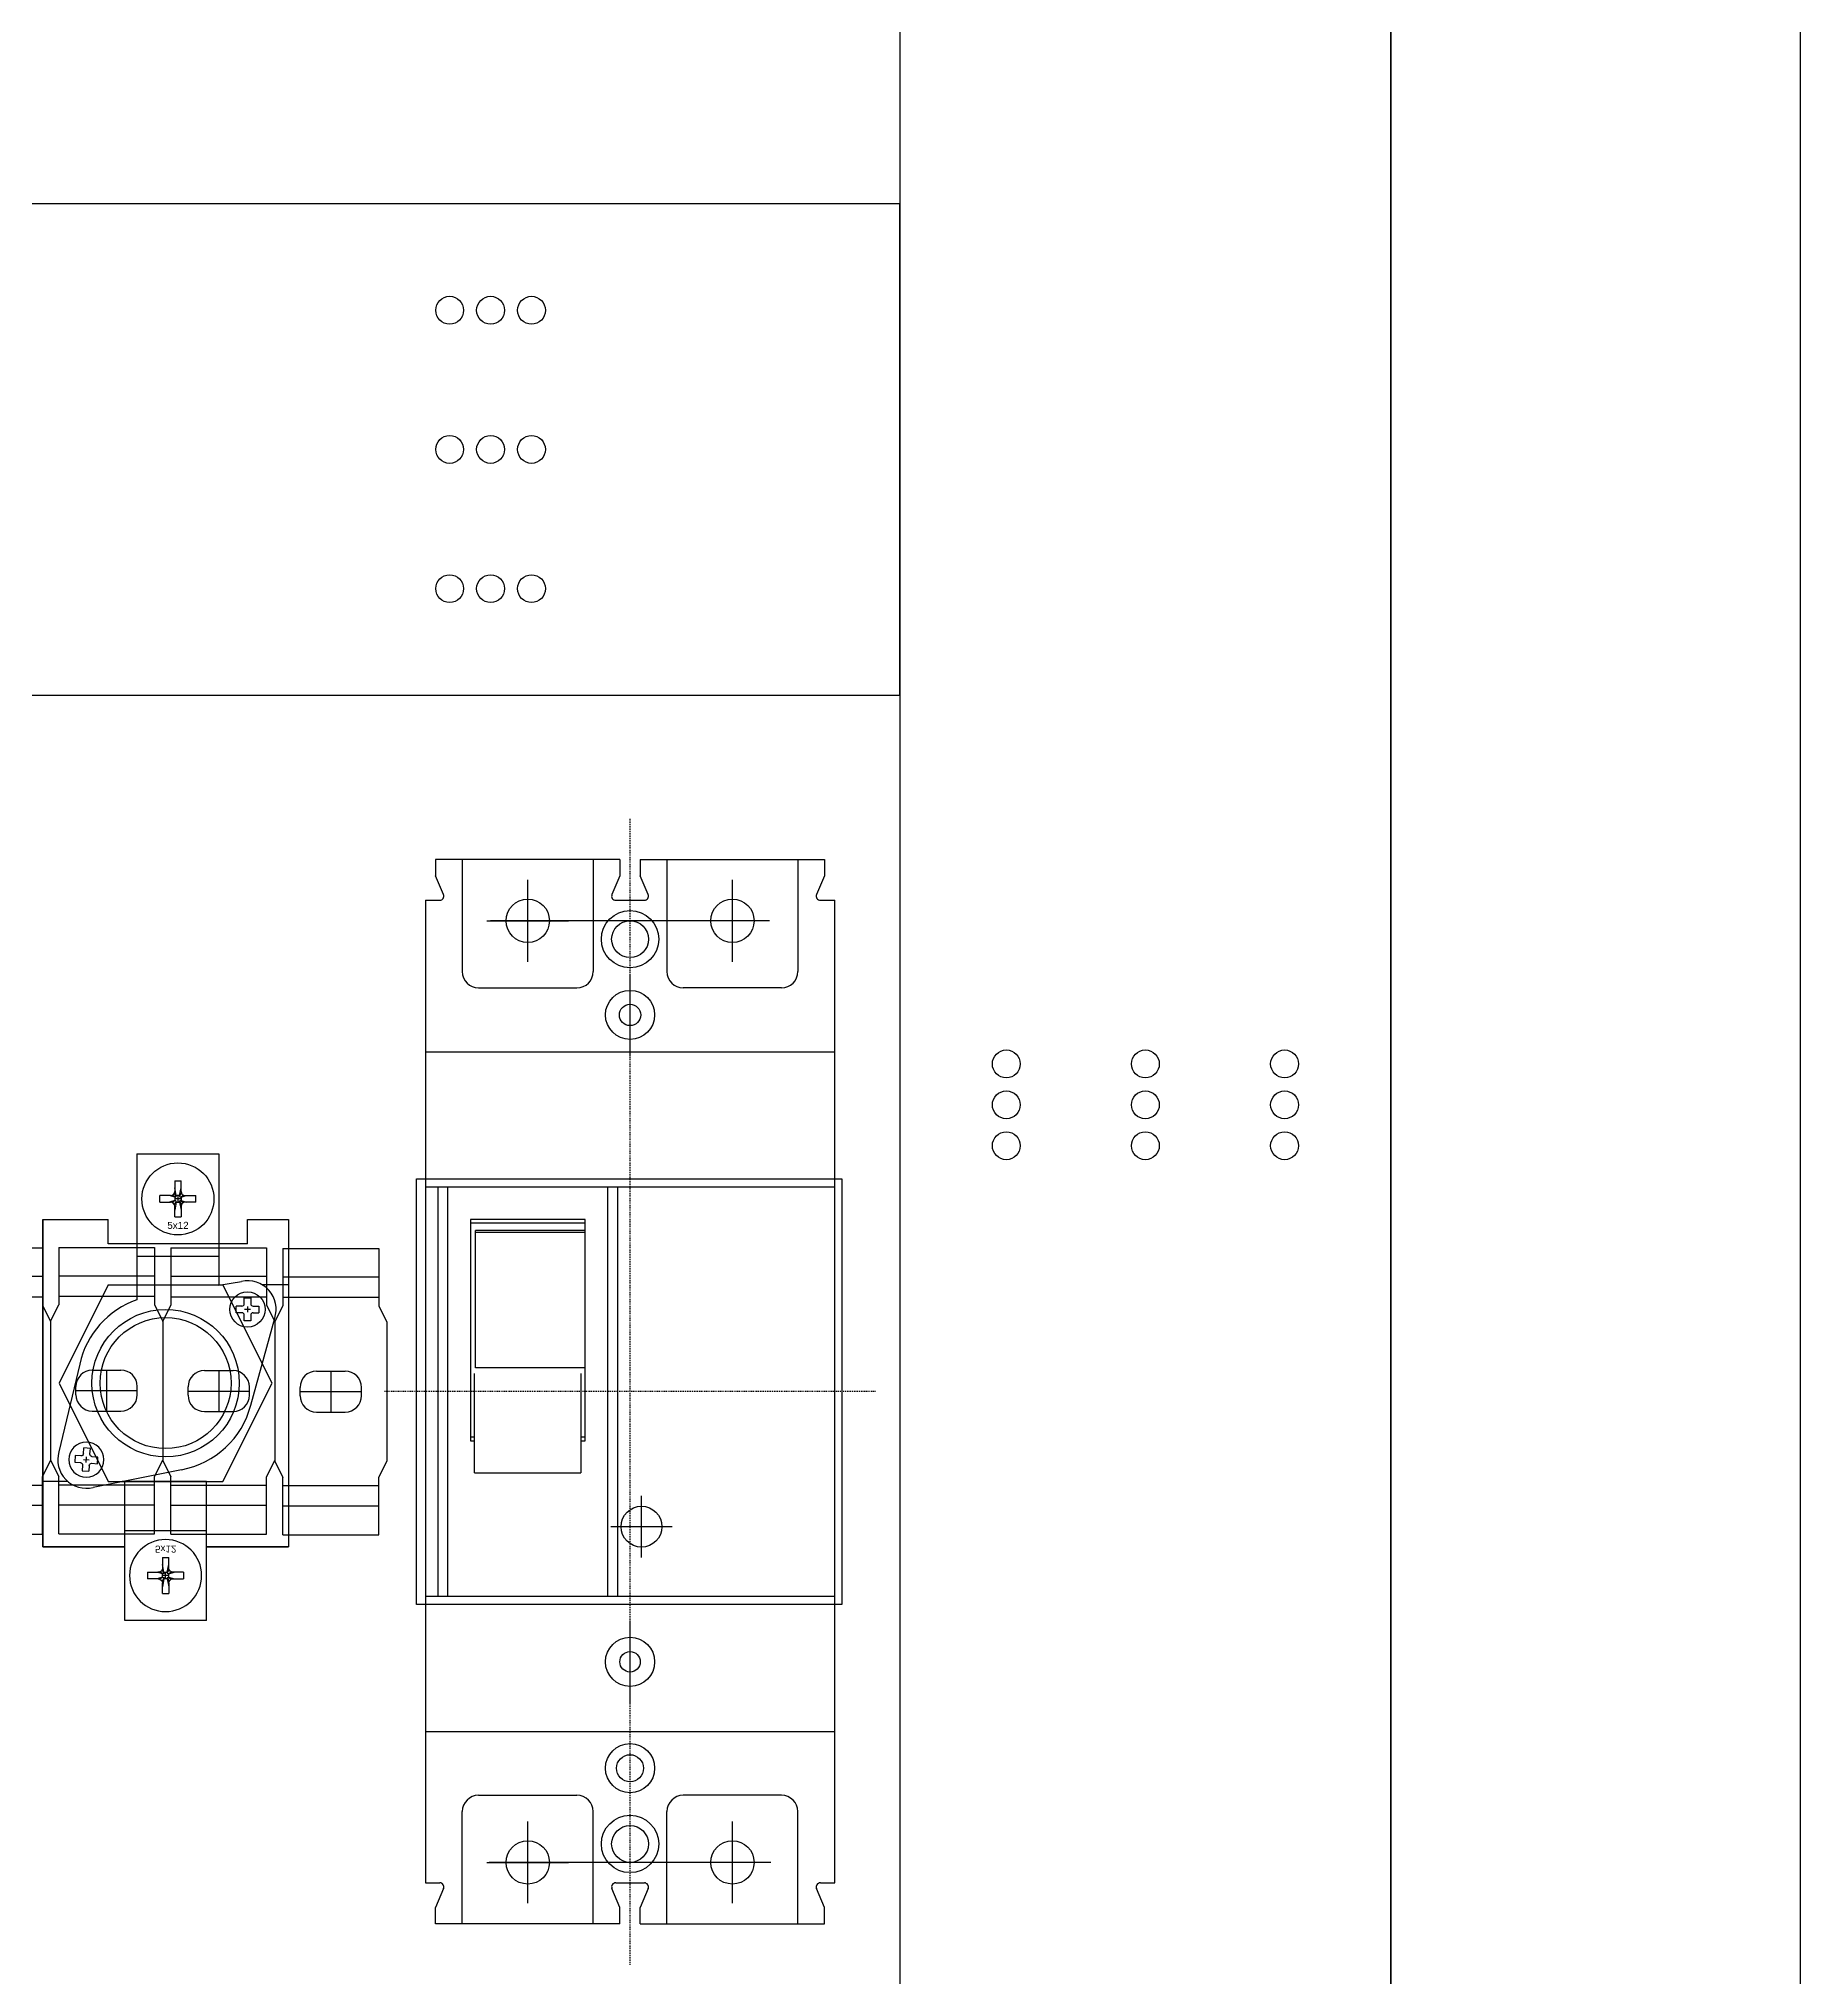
# Model space of a CAD drawing. Header units: millimetres. Extents: x 60229 to 91621, y 21923 to 36546.
# Drawn here: x 82720.3 to 82935.5, y 29783.1 to 30019.8 of the extents above; entities that cross this region are included whole.
import ezdxf
from ezdxf.enums import TextEntityAlignment as Align

# ---------------------------------------------------------------- set-up
doc = ezdxf.new("R2010")
doc.units = ezdxf.units.MM
doc.linetypes.add('CENTER', pattern=[2, 1.25, -0.25, 0.25, -0.25])
doc.linetypes.add('CENTER2', pattern=[1.125, 0.75, -0.125, 0.125, -0.125])
for name, color, linetype in [('CENTER', 1, 'CENTER2'), ('OUTLINE', 7, 'Continuous'), ('속판', 3, 'Continuous')]:
    doc.layers.add(name, color=color, linetype=linetype)
doc.styles.get("Standard").update_dxf_attribs({"font": 'arial.ttf'})

# ---------------------------------------------------------------- blocks, each defined once
blk = doc.blocks.new('BLOCK2')
at = {"color": 1, "linetype": 'Continuous'}
blk.add_lwpolyline([(-26.07, 26), (25.89, 26), (25.89, -26), (-26.07, -26)], close=True, dxfattribs=at)
at = {"layer": 'CENTER', "linetype": 'CENTER', "ltscale": 0.1}
for p, q in [((0, -70), (0, 70)), ((30, 0), (-30, 0))]:
    blk.add_line(p, q, dxfattribs=at)
at = {"layer": 'OUTLINE'}
for p, q in [((-1.25, 65), (-23.75, 65)), ((-23.75, 65), (-23.75, 63)), ((-20.5, 65), (-20.5, 51.3)), ((-4.5, 65), (-4.5, 51.3)), ((-1.25, 65), (-1.25, 63)), ((1.25, 65), (23.75, 65)), ((1.25, 65), (1.25, 63)), ((4.5, 65), (4.5, 51.3)), ((20.5, 65), (20.5, 51.3)), ((23.75, 65), (23.75, 63)), ((-22.79, 60.69), (-23.75, 63)), ((-12.5, 52.5), (-12.5, 62.5)), ((-1.25, 63), (-2.21, 60.69)), ((2.21, 60.69), (1.25, 63)), ((12.5, 52.5), (12.5, 62.5)), ((23.75, 63), (22.79, 60.69)), ((-25, 60), (-25, -60)), ((-25, 60), (-23.25, 60)), ((-1.75, 60), (1.75, 60)), ((23.25, 60), (25, 60)), ((25, -60), (25, 60)), ((-17.5, 57.5), (-7.5, 57.5)), ((17.04, 57.5), (-17.04, 57.5)), ((0, 41), (0, 51)), ((-18.5, 49.3), (-6.5, 49.3)), ((18.5, 49.3), (6.5, 49.3)), ((-18.5, -49.3), (-6.5, -49.3)), ((18.5, -49.3), (6.5, -49.3)), ((-20.5, -65), (-20.5, -51.3)), ((-4.5, -65), (-4.5, -51.3)), ((4.5, -65), (4.5, -51.3)), ((20.5, -65), (20.5, -51.3)), ((-12.5, -62.5), (-12.5, -52.5)), ((12.5, -62.5), (12.5, -52.5)), ((-17.5, -57.5), (-7.5, -57.5)), ((17.2, -57.5), (-17.2, -57.5)), ((-25, -60), (-23.25, -60)), ((-22.79, -60.69), (-23.75, -63)), ((-1.25, -63), (-2.21, -60.69)), ((-1.75, -60), (1.75, -60)), ((2.21, -60.69), (1.25, -63)), ((23.75, -63), (22.79, -60.69)), ((23.25, -60), (25, -60)), ((-23.75, -65), (-23.75, -63)), ((-1.25, -65), (-1.25, -63)), ((1.25, -65), (1.25, -63)), ((23.75, -65), (23.75, -63)), ((-1.25, -65), (-23.75, -65)), ((1.25, -65), (23.75, -65))]:
    blk.add_line(p, q, dxfattribs=at)
at = {"layer": 'OUTLINE', "color": 6}
for p, q in [((-25, 41.5), (25, 41.5)), ((-25, 25), (25, 25)), ((-23.5, 25), (-23.5, -25)), ((-22.3, 25), (-22.3, -25)), ((-2.7, -25), (-2.7, 25)), ((-1.5, -25), (-1.5, 25)), ((-5.5, 21), (-19.5, 21)), ((-19.5, 21), (-19.5, -6)), ((-5.5, 20.58), (-19.5, 20.58)), ((-18.9, 2.91), (-18.9, 19.69)), ((-5.5, 19.69), (-18.9, 19.69)), ((-18.9, 19.45), (-5.5, 19.45)), ((-5.5, -6), (-5.5, 21)), ((-5.5, 2.91), (-18.9, 2.91)), ((-19, -9.94), (-19, 2.22)), ((-6, 2.22), (-6, -9.94)), ((-19, -5.57), (-19.5, -5.57)), ((-19.5, -6), (-19, -6)), ((-5.5, -5.57), (-6, -5.57)), ((-6, -6), (-5.5, -6)), ((-19, -9.94), (-6, -9.94)), ((1.4, -20.26), (1.4, -12.74)), ((5.16, -16.5), (-2.36, -16.5)), ((-25, -25), (25, -25)), ((0, -38), (0, -28)), ((-25, -41.5), (25, -41.5))]:
    blk.add_line(p, q, dxfattribs=at)
at = {"layer": 'OUTLINE'}
for centre, radius in [((-12.5, 57.5), 2.65), ((12.5, 57.5), 2.65), ((0, 55.25), 3.5), ((0, 55.25), 2.25), ((0, 46), 3), ((0, 46), 1.3), ((0, -46), 3), ((0, -46), 1.65), ((0, -55.25), 3.5), ((0, -55.25), 2.25), ((-12.5, -57.5), 2.65), ((12.5, -57.5), 2.65)]:
    blk.add_circle(centre, radius, dxfattribs=at)
at = {"layer": 'OUTLINE', "color": 6}
for centre, radius in [((1.4, -16.5), 2.5), ((0, -33), 3), ((0, -33), 1.25)]:
    blk.add_circle(centre, radius, dxfattribs=at)
at = {"layer": 'OUTLINE'}
for centre, radius, start, end in [((-23.25, 60.5), 0.5, 270, 22.6199), ((-1.75, 60.5), 0.5, 157.3801, 270), ((1.75, 60.5), 0.5, 270, 22.6199), ((23.25, 60.5), 0.5, 157.3801, 270), ((-18.5, 51.3), 2, 180, 270), ((-6.5, 51.3), 2, 270, 0), ((6.5, 51.3), 2, 180, 270), ((18.5, 51.3), 2, 270, 0), ((-18.5, -51.3), 2, 90, 180), ((-6.5, -51.3), 2, 0, 90), ((6.5, -51.3), 2, 90, 180), ((18.5, -51.3), 2, 0, 90), ((-23.25, -60.5), 0.5, 337.3801, 90), ((-1.75, -60.5), 0.5, 90, 202.6199), ((1.75, -60.5), 0.5, 337.3801, 90), ((23.25, -60.5), 0.5, 90, 202.6199)]:
    blk.add_arc(centre, radius, start, end, dxfattribs=at)
blk = doc.blocks.new('A$C24101B00')
at = {"color": 3, "linetype": 'ByBlock', "lineweight": -2}
for p, q in [((1, 34.96), (1, 27.97)), ((1, 34.96), (12.7, 34.96)), ((12.7, 34.96), (12.7, 27.97)), ((12.7, 31.46), (1, 31.46)), ((12.7, 28.97), (1, 28.97)), ((0, 25.97), (1, 27.97)), ((12.7, 27.97), (13.7, 25.97)), ((0, 25.97), (0, 8.99)), ((13.7, 25.97), (13.7, 8.99)), ((5.1, 19.98), (8.6, 19.98)), ((3.1, 16.98), (3.1, 17.98)), ((10.6, 16.98), (10.6, 17.98)), ((5.1, 14.98), (8.6, 14.98)), ((0, 8.99), (1, 6.99)), ((12.7, 6.99), (13.7, 8.99)), ((1, 0), (1, 6.99)), ((1, 5.99), (12.7, 5.99)), ((12.7, 0), (12.7, 6.99)), ((12.7, 3.5), (1, 3.5)), ((1, 0), (12.7, 0))]:
    blk.add_line(p, q, dxfattribs=at)
at = {"color": 4, "linetype": 'ByBlock', "lineweight": -2}
for p, q in [((6.85, 19.98), (6.85, 14.98)), ((3.1, 17.48), (10.6, 17.48))]:
    blk.add_line(p, q, dxfattribs=at)
at = {"color": 3, "linetype": 'ByBlock', "lineweight": -2}
for centre, start, end in [((5.1, 17.98), 90, 180), ((8.6, 17.98), 0, 90), ((5.1, 16.98), 180, 270), ((8.6, 16.98), 270, 0)]:
    blk.add_arc(centre, 2, start, end, dxfattribs=at)
blk = doc.blocks.new('A$C069F31EE')
at = {"color": 16}
for p, q in [((0.5, 0.15), (-0.2, 0.15)), ((0.15, 0.5), (0.15, -0.2))]:
    blk.add_line(p, q, dxfattribs=at)
blk = doc.blocks.new('A$C73DE6472')
at = {"color": 250}
for p, q in [((1, 2.8), (1.8, 2.8)), ((1, 2.1), (1, 2.8)), ((1.8, 2.8), (1.8, 2.1)), ((0, 1), (0, 1.8)), ((0.7, 1.8), (0, 1.8)), ((0.7, 1), (0, 1)), ((1, 0), (1, 0.7)), ((1.8, 0.7), (1.8, 0)), ((2.1, 1.8), (2.8, 1.8)), ((2.1, 1), (2.8, 1)), ((2.8, 1.8), (2.8, 1)), ((1.8, 0), (1, 0))]:
    blk.add_line(p, q, dxfattribs=at)
for centre, start, end in [((0.7, 2.1), 270, 0), ((0.7, 0.7), 0, 90), ((2.1, 2.1), 180, 270), ((2.1, 0.7), 90, 180)]:
    blk.add_arc(centre, 0.3, start, end, dxfattribs=at)
at = {"color": 146}
blk.add_blockref('A$C069F31EE', (1.25, 1.25), dxfattribs=at)
blk = doc.blocks.new('A$C2B95716B')
at = {"color": 250}
blk.add_circle((2.15, 2.15), 2.15, dxfattribs=at)
blk.add_blockref('A$C73DE6472', (0.75, 0.75), dxfattribs=at)
blk = doc.blocks.new('A$C7B0C4276')
at = {"color": 16}
for p, q in [((0.5, 0.1), (-0.3, 0.1)), ((0.1, 0.5), (0.1, -0.3))]:
    blk.add_line(p, q, dxfattribs=at)
blk = doc.blocks.new('A$C539340AF')
at = {"color": 163}
for p, q in [((0, 2.6), (0, 2.6)), ((1.31, 2.6), (0, 2.6)), ((0, 1.8), (0, 2.6)), ((1.81, 2.4), (1.17, 2.6)), ((1.88, 2.4), (1.5, 2.64)), ((2, 2.52), (1.76, 2.9)), ((1.81, 4.4), (1.81, 3.1)), ((1.81, 4.4), (2.59, 4.4)), ((2, 2.6), (1.81, 3.57)), ((1.81, 2.4), (1.81, 2)), ((1.81, 2.4), (1.88, 2.4)), ((2, 2.6), (2, 2.52)), ((2.4, 2.6), (2, 2.6)), ((2.4, 2.6), (2.59, 3.57)), ((2.4, 2.52), (2.64, 2.9)), ((2.4, 2.6), (2.4, 2.52)), ((2.52, 2.4), (2.9, 2.64)), ((2.59, 2.4), (2.52, 2.4)), ((2.59, 3.1), (2.59, 4.4)), ((2.59, 2.4), (3.23, 2.6)), ((2.59, 2.4), (2.59, 2)), ((3.09, 2.6), (4.4, 2.6)), ((4.4, 2.6), (4.4, 2.6)), ((4.4, 1.8), (4.4, 2.6)), ((0, 1.8), (1.31, 1.8)), ((1.81, 2), (1.17, 1.8)), ((1.88, 2), (1.5, 1.76)), ((2, 1.88), (1.76, 1.5)), ((1.81, 2), (1.88, 2)), ((2, 1.8), (1.81, 0.83)), ((1.81, 0), (1.81, 1.3)), ((1.81, 0), (2.59, 0)), ((2, 1.8), (2, 1.88)), ((2, 1.8), (2.4, 1.8)), ((2.4, 1.8), (2.4, 1.88)), ((2.4, 1.88), (2.64, 1.5)), ((2.4, 1.8), (2.59, 0.83)), ((2.52, 2), (2.9, 1.76)), ((2.59, 2), (2.52, 2)), ((2.59, 2), (3.23, 1.8)), ((2.59, 1.3), (2.59, 0)), ((4.4, 1.8), (3.09, 1.8))]:
    blk.add_line(p, q, dxfattribs=at)
for centre, radius, start, end in [((1.31, 3.1), 0.5, 270, 0), ((1.88, 2.52), 0.118, 270, 360), ((2.52, 2.52), 0.118, 180, 270), ((3.09, 3.1), 0.5, 180, 270), ((1.31, 1.3), 0.5, 0, 90), ((1.88, 1.88), 0.118, 0, 90), ((2.52, 1.88), 0.118, 90, 180), ((3.09, 1.3), 0.5, 90, 180)]:
    blk.add_arc(centre, radius, start, end, dxfattribs=at)
at = {"color": 250}
blk.add_blockref('A$C7B0C4276', (2.1, 2.1), dxfattribs=at)
blk = doc.blocks.new('A$C2F303CF4')
at = {"color": 163}
blk.add_circle((4.4, 4.4), 4.4, dxfattribs=at)
at = {"color": 250}
blk.add_blockref('A$C539340AF', (2.2, 2.2), dxfattribs=at)
at = {"color": 163}
blk.add_text('5x12', height=0.86, dxfattribs=at).set_placement((4.41, 0.74), align=Align.CENTER)
blk = doc.blocks.new('A$C2EE03BCD')
at = {"color": 253}
for p, q in [((12, 26), (0, 20)), ((24, 20), (12, 26)), ((0, 20), (0, 6)), ((24, 20), (24, 6)), ((0, 6), (12, 0)), ((12, 0), (24, 6))]:
    blk.add_line(p, q, dxfattribs=at)
blk.add_circle((12, 13), 8, dxfattribs=at)
blk = doc.blocks.new('A$C15553577')
at = {"color": 252}
for p, q in [((11.5, 57), (21.5, 57)), ((11.5, 57), (11.5, 39.16)), ((21.5, 57), (21.5, 40.93)), ((11.5, 44.5), (21.5, 44.5)), ((11.5, 44.5), (21.5, 44.5)), ((21.5, 40.97), (24.28, 41.42)), ((25.41, 26.31), (28.33, 36.92)), ((4.51, 31.33), (1.95, 20.62)), ((16.95, 18.43), (6.16, 16.26)), ((10, 0), (10, 17)), ((20, 17), (10, 17)), ((20, 0), (20, 17)), ((10, 11), (20, 11)), ((20, 0), (10, 0))]:
    blk.add_line(p, q, dxfattribs=at)
at = {"color": 250}
for p, q in [((0, 49), (8, 49)), ((0, 9), (0, 49)), ((0, 49), (0, 9)), ((8, 46), (8, 49)), ((25, 49), (30, 49)), ((25, 46), (25, 49)), ((30, 49), (30, 9)), ((30, 49), (30, 9)), ((25, 46), (8, 46)), ((30, 41), (26.8, 41)), ((3.04, 17), (0, 17)), ((10, 17), (9.69, 17)), ((10, 9), (0, 9)), ((0, 9), (10, 9)), ((30, 9), (20, 9)), ((20, 9), (30, 9))]:
    blk.add_line(p, q, dxfattribs=at)
at = {"color": 252}
blk.add_circle((15, 29), 9, dxfattribs=at)
for centre, radius, start, end in [((25, 38), 3.5, 342.0353, 101.9391), ((15, 29), 10.75, 109.0008, 167.468), ((15, 29), 10.75, 280.4721, 345.4851), ((5.32, 19.66), 3.5, 164.0182, 283.922)]:
    blk.add_arc(centre, radius, start, end, dxfattribs=at)
at = {"color": 250}
for name, p in [('A$C2F303CF4', (12.1, 47.1)), ('A$C2B95716B', (22.85, 35.85))]:
    blk.add_blockref(name, p, dxfattribs=at)
at = {"color": 253, "rotation": 90}
blk.add_blockref('A$C2EE03BCD', (28, 17), dxfattribs=at)
at = {"color": 250, "xscale": -1}
for name, p, rotation in [('A$C2B95716B', (7.61, 21.65), 85.9572701192265), ('A$C2F303CF4', (10.6, 9.9), 180)]:
    blk.add_blockref(name, p, dxfattribs=dict(at, rotation=rotation))

msp = doc.modelspace()

# ---------------------------------------------------------------- linework, layer by layer
at = {"color": 253, "linetype": 'Continuous', "lineweight": -2}
msp.add_lwpolyline([(82235.5, 30356.64), (82935.5, 30356.64), (82935.5, 29356.64), (82235.5, 29356.64)], close=True, dxfattribs=at)
at = {"color": 253, "lineweight": -2}
for points in [[(82885.5, 29512.56), (82885.5, 30246.64), (82825.5, 30246.64), (82825.5, 29512.56)], [(82520.79, 29939.64), (82825.5, 29939.64), (82825.5, 29999.64), (82520.79, 29999.64)]]:
    msp.add_lwpolyline(points, close=True, dxfattribs=at)
at = {"layer": '속판', "color": 54, "lineweight": -2}
msp.add_lwpolyline([(82285.5, 30306.64), (82885.5, 30306.64), (82885.5, 29406.64), (82285.5, 29406.64)], close=True, dxfattribs=at)
at = {"layer": '속판', "color": 3, "lineweight": -2}
for centre in [(82770.5, 29986.64), (82775.5, 29986.64), (82780.5, 29986.64), (82770.5, 29969.64), (82775.5, 29969.64), (82780.5, 29969.64), (82770.5, 29952.64), (82775.5, 29952.64), (82780.5, 29952.64), (82838.5, 29894.6), (82855.5, 29894.6), (82872.5, 29894.6), (82838.5, 29889.6), (82855.5, 29889.6), (82872.5, 29889.6), (82838.5, 29884.6), (82855.5, 29884.6), (82872.5, 29884.6)]:
    msp.add_circle(centre, 1.7, dxfattribs=at)

# ---------------------------------------------------------------- block references
at = {"linetype": 'Continuous'}
msp.add_blockref('BLOCK2', (82792.54, 29854.58), dxfattribs=at)
at = {"color": 250, "lineweight": -2}
msp.add_blockref('A$C15553577', (82720.8, 29826.61), dxfattribs=at)
at = {"color": 3, "linetype": 'ByBlock', "lineweight": -2}
for p in [(82708.04, 29837.16), (82721.74, 29837.22), (82735.44, 29837.16), (82749.13, 29837.1)]:
    msp.add_blockref('A$C24101B00', p, dxfattribs=at)

doc.saveas('drawing.dxf')
